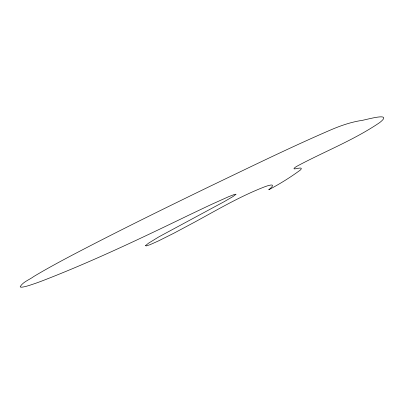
<?xml version="1.0" encoding="UTF-8"?>
<svg xmlns="http://www.w3.org/2000/svg" width="404" height="404" viewBox="0 0 404 404"><rect width="100%" height="100%" fill="white"/><g stroke="black" fill="none" stroke-linecap="round" stroke-linejoin="round"><path stroke-width="0.61" d="M145.571 245.592L146.167 245.94L149.96 244.723L158.252 241.026L174.063 233.118L194.794 222.048C216.978 209.964 238.875 197.056 262.408 187.703C267.599 185.542 278.174 182.032 268.756 189.769C279.735 183.982 290.431 177.356 300.445 169.973C305.076 164.983 289.047 171.872 295.541 167.099A14.292 0.995 -25.4 0 1 297.617 165.867C324.882 151.313 354.03 140.011 379.694 122.584C394.728 110.802 363.11 120.836 359.893 120.74C349.379 122.569 339.304 126.189 329.543 130.436C289.441 147.788 250.187 167.039 210.792 185.926C164.388 208.408 118.079 231.118 72.402 255.06C59.433 261.908 46.521 268.867 33.936 276.407C29.492 279.765 23.2 281.714 20.2 286.623L20.291 286.88A84.093 5.868 -25.4 0 0 22.255 287.133L24.184 286.8A88.643 6.181 -25.4 0 0 29.739 285.274L35.375 283.381A118.806 8.287 -25.4 0 0 42.077 280.931C91.774 261.731 139.93 238.799 187.865 215.62L204.868 207.515A75.159 5.242 -25.4 0 1 212.039 204.156L228.619 196.697L234.325 194.491L236.077 194.208L233.037 196.521L224.326 201.586L158.918 236.83L148.576 243.163L145.571 245.592"/></g></svg>
